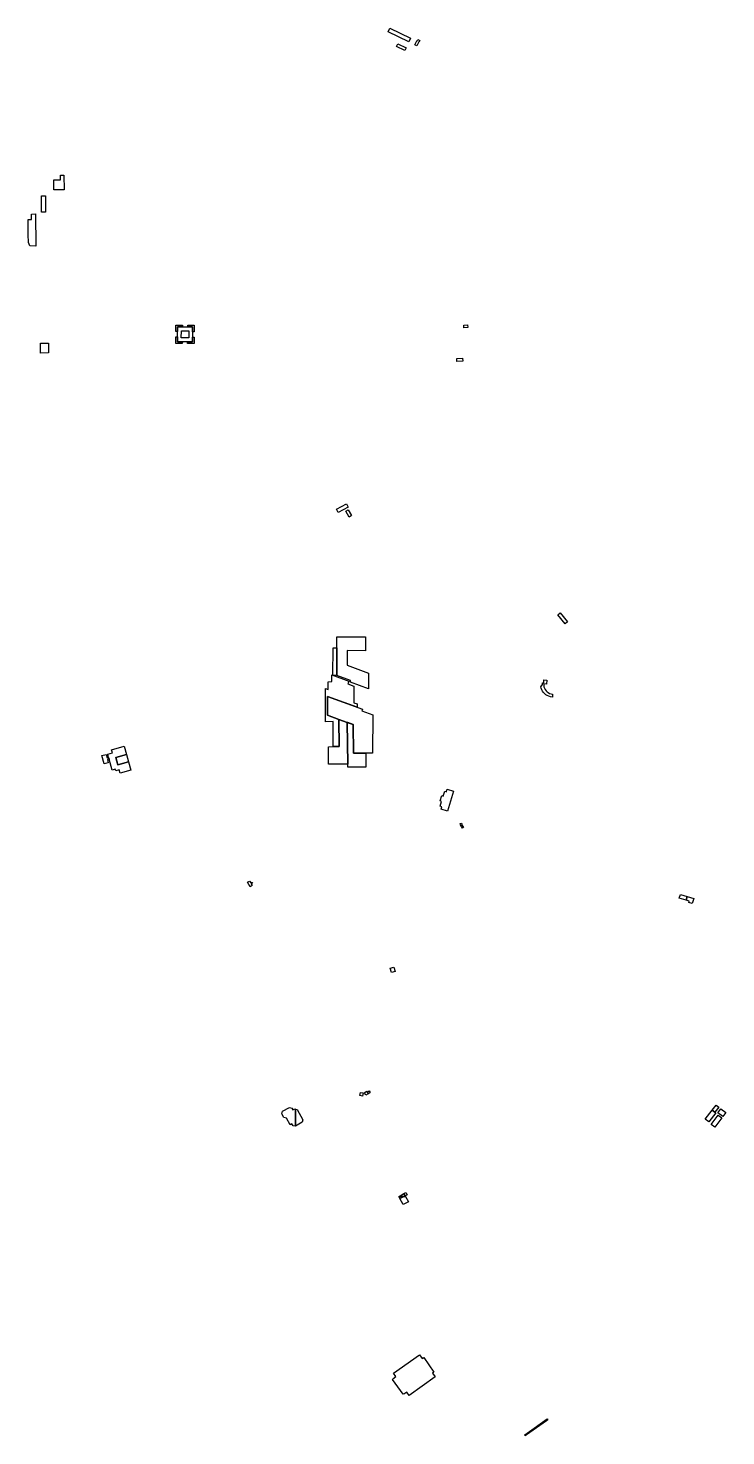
# Model space of a CAD drawing. Header units: inches. Extents: x 115576 to 116682, y 150121 to 152350.
import ezdxf

# ---------------------------------------------------------------- set-up
doc = ezdxf.new("R2010")
doc.units = ezdxf.units.IN
doc.header["$MEASUREMENT"] = 0
doc.layers.add('OtherBuilding', color=7, linetype='Continuous')

msp = doc.modelspace()

# ---------------------------------------------------------------- linework, layer by layer
at = {"layer": 'OtherBuilding'}
for points in [[(116182.3, 152333.9), (116179.6, 152328.3), (116146.9, 152344), (116149.6, 152349.7)], [(116175.1, 152318.5), (116173.1, 152314.3), (116159.8, 152320.6), (116161.8, 152324.8)], [(116197, 152330), (116196, 152328), (116195.4, 152328.3), (116192.3, 152321.8), (116189.2, 152323.3), (116192.3, 152329.8), (116192.6, 152329.7), (116193.7, 152331.8)], [(115633, 152117), (115633.1, 152093.7), (115616.9, 152093.6), (115616.8, 152109.6), (115627.6, 152109.7), (115627.6, 152117)], [(115603.8, 152084), (115603.7, 152058.6), (115597.6, 152058.6), (115597.5, 152084)], [(115578.8, 152004.9), (115576.8, 152010.4), (115576.3, 152023.2), (115576.3, 152046.7), (115581.4, 152046.7), (115581.4, 152055.3), (115587.8, 152055.5), (115588.6, 152004.6)], [(115813.1, 151869.2), (115810.4, 151869.2), (115810.5, 151879.5), (115820.8, 151879.4), (115820.7, 151876.8), (115813.1, 151876.9)], [(115813.1, 151876.9), (115820.7, 151876.8), (115829.1, 151876.8), (115836.7, 151876.7), (115836.7, 151869.1), (115836.6, 151860.7), (115836.6, 151853), (115828.9, 151853.1), (115827.5, 151853.1), (115821.9, 151853.1), (115820.6, 151853.1), (115812.9, 151853.2), (115813, 151860.8), (115813.1, 151869.2)], [(115819, 151870.7), (115830.8, 151870.6), (115830.7, 151859.2), (115818.9, 151859.3)], [(115829.1, 151876.8), (115829.2, 151879.3), (115839.4, 151879.3), (115839.3, 151869), (115836.7, 151869.1), (115836.7, 151876.7)], [(116266.8, 151875), (116266.4, 151879.3), (116272.5, 151879.8), (116272.8, 151875.5)], [(115608.6, 151835.5), (115596.1, 151835.3), (115595.8, 151851.2), (115608.3, 151851.2)], [(115820.6, 151853.1), (115820.5, 151850.5), (115810.3, 151850.6), (115810.4, 151860.9), (115813, 151860.8), (115812.9, 151853.2)], [(115828.9, 151853.1), (115836.6, 151853), (115836.6, 151860.7), (115839.3, 151860.6), (115839.2, 151850.4), (115828.9, 151850.5)], [(116264.9, 151822.3), (116255.7, 151821.9), (116255.5, 151826.8), (116264.7, 151827.1)], [(116064.8, 151588.2), (116080.6, 151596.7), (116083.5, 151591.3), (116067.7, 151582.8)], [(116079.5, 151585.1), (116083.4, 151587.3), (116088.7, 151577.9), (116084.8, 151575.7)], [(116419.4, 151424), (116430.8, 151409.7), (116426.9, 151406.6), (116415.7, 151420.7)], [(116115.3, 151303.8), (116086.8, 151314.2), (116086.8, 151316.9), (116065.3, 151324.8), (116065.5, 151368.5), (116065.6, 151385.8), (116110.8, 151385.8), (116110.6, 151363.9), (116081.9, 151364.5), (116081.7, 151341.2), (116115.4, 151328.4)], [(116065.3, 151324.8), (116059.1, 151325.2), (116059.3, 151368.5), (116065.5, 151368.5)], [(116059.7, 151218.1), (116059.3, 151251.7), (116047.2, 151251.6), (116047.2, 151256), (116047.2, 151304.1), (116051.5, 151302.6), (116051.8, 151314.9), (116057.3, 151315), (116057.4, 151318.5), (116057.5, 151325.6), (116084.2, 151315.6), (116082.6, 151311.3), (116092.2, 151307.7), (116092.3, 151281.7), (116097.6, 151279.8), (116097.7, 151274.4), (116050.6, 151291.6), (116050.6, 151261.9), (116068.7, 151255.3), (116069.1, 151212.2), (116059.8, 151212.1)], [(116398, 151317.6), (116397.6, 151311.2), (116393.1, 151311.6), (116393.1, 151309.2), (116393.5, 151306.9), (116394.3, 151304.6), (116395.4, 151302.5), (116396.8, 151300.6), (116398.5, 151299), (116400.4, 151297.6), (116402.5, 151296.5), (116404.7, 151295.8), (116407, 151295.4), (116406.9, 151290.7), (116404, 151291.2), (116401, 151292), (116398.7, 151293.1), (116396.6, 151294.4), (116394.6, 151296), (116392.9, 151297.9), (116391.4, 151299.9), (116390.1, 151302.2), (116389.2, 151304.5), (116388.6, 151307), (116391.2, 151310.5), (116391.4, 151313.4), (116393.2, 151313.1), (116393.3, 151317.9)], [(116091.5, 151247), (116082.6, 151250.2), (116082, 151250.5), (116068.7, 151255.3), (116050.6, 151261.9), (116050.6, 151291.6), (116105.9, 151271.4), (116105.2, 151269), (116122.2, 151262.3), (116121.9, 151201.8), (116111.5, 151201.8), (116111.4, 151201.8), (116091.6, 151201.9)], [(116052.3, 151212), (116059.8, 151212.1), (116069.1, 151212.2), (116068.7, 151255.3), (116082, 151250.5), (116082.7, 151184.3), (116052.2, 151184.2)], [(116111.4, 151201.8), (116111.3, 151179.4), (116082.7, 151179.6), (116082.7, 151184.3), (116082, 151250.5), (116091.5, 151247), (116091.6, 151201.9)], [(115709.7, 151202.3), (115708.4, 151207.3), (115728.6, 151212.7), (115732.2, 151199.6), (115715.2, 151195), (115718.3, 151183.4), (115735.3, 151187.9), (115738.8, 151174.9), (115721.9, 151170.3), (115720.5, 151175.3), (115715, 151173.9), (115714.3, 151176.5), (115709.2, 151175.1), (115704.5, 151192.5), (115703.8, 151195.1), (115702.4, 151200.4)], [(115703.8, 151195.1), (115704.5, 151192.5), (115701.9, 151191.8), (115703.3, 151186.6), (115696.6, 151184.8), (115693.1, 151197.9), (115699.8, 151199.7), (115701.3, 151194.5)], [(115718.3, 151183.4), (115715.2, 151195), (115732.2, 151199.6), (115735.3, 151187.9)], [(116239, 151140.7), (116240.1, 151144.6), (116250.2, 151141.6), (116240.5, 151110.1), (116230.5, 151113), (116231.6, 151116.9), (116229.1, 151117.7), (116231.4, 151125.3), (116229.1, 151126.1), (116231.8, 151134.6), (116234, 151133.9), (116236.4, 151141.5)], [(116260.8, 151090.4), (116262.7, 151091.1), (116264.1, 151087.5), (116265.1, 151085.6), (116266.3, 151083.9), (116264.4, 151083.2), (116263.4, 151084.5), (116262.6, 151085.8), (116262.2, 151086.6), (116261.4, 151088.5)], [(115931.1, 150997.6), (115931.9, 150996.4), (115929.7, 150995.1), (115931.4, 150992.4), (115928.1, 150990.4), (115924, 150997.4), (115927.2, 150999.3), (115929, 150996.4)], [(116609.8, 150978.1), (116620.4, 150974.8), (116618.6, 150968.8), (116607.9, 150972.1)], [(116631, 150971.6), (116628.6, 150963.7), (116623.1, 150965.4), (116623.7, 150967.3), (116618.6, 150968.8), (116620.4, 150974.8), (116625.5, 150973.3)], [(116150.1, 150861.4), (116155.9, 150862.9), (116157.7, 150856.1), (116151.9, 150854.6)], [(116113.9, 150665.1), (116116.5, 150667), (116118.4, 150664.4), (116115.8, 150662.5)], [(116101.7, 150659.6), (116102.6, 150664.4), (116107.2, 150663.8), (116106.2, 150658.8)], [(116111.4, 150660.3), (116109, 150664.2), (116112.6, 150666.4), (116115, 150662.5)], [(116660.1, 150636.7), (116666.4, 150644.7), (116670.5, 150641.5), (116664.2, 150633.4)], [(116000, 150611.4), (115999.9, 150611.3), (115996, 150612), (115994.2, 150615), (115991.4, 150613.3), (115985.6, 150624), (115981.2, 150624.9), (115978, 150630.5), (115979.3, 150634.8), (115990.4, 150640.8), (115994.3, 150639.6), (115995.5, 150637), (115998.6, 150638.7), (116000, 150638.3)], [(116010.6, 150617.7), (116000, 150611.4), (116000, 150638.3), (116002.3, 150637.7), (116011.3, 150621.1)], [(116649.1, 150622.4), (116660.1, 150636.6), (116664.2, 150633.4), (116665.8, 150632.2), (116654.9, 150618)], [(116669.4, 150628.4), (116675.2, 150624.2), (116664.5, 150609.6), (116658.7, 150613.9)], [(116669, 150632.4), (116673.8, 150638.9), (116681.8, 150633), (116676.9, 150626.5)], [(116171.5, 150500), (116165.3, 150496.5), (116163.4, 150499.7), (116163.9, 150500)], [(116171.5, 150504.4), (116173.4, 150501.1), (116171.5, 150500), (116163.9, 150500)], [(116174, 150500), (116178.8, 150491.6), (116170.6, 150487), (116165.3, 150496.5), (116171.5, 150500)], [(116171.5, 150504.4), (116174.6, 150506.2), (116176.7, 150502.7), (116173.5, 150500.9), (116173.4, 150501.1)], [(116173.4, 150501.1), (116174, 150500), (116171.5, 150500)], [(116196.4, 150249.2), (116200.7, 150243.1), (116203, 150244.7), (116219.2, 150221.9), (116216.9, 150220.3), (116221.3, 150214.1), (116180.2, 150184.9), (116176.4, 150190.3), (116171.3, 150186.7), (116171, 150187.2), (116170.3, 150186.8), (116153.7, 150210.1), (116154.4, 150210.5), (116154.1, 150211), (116159.1, 150214.6), (116155.3, 150220)], [(116398.5, 150147.6), (116399.5, 150146.4), (116397.6, 150144.9), (116366.1, 150122.5), (116363.9, 150120.9), (116363.3, 150122.4)]]:
    msp.add_lwpolyline(points, close=True, dxfattribs=at)

doc.saveas('drawing.dxf')
